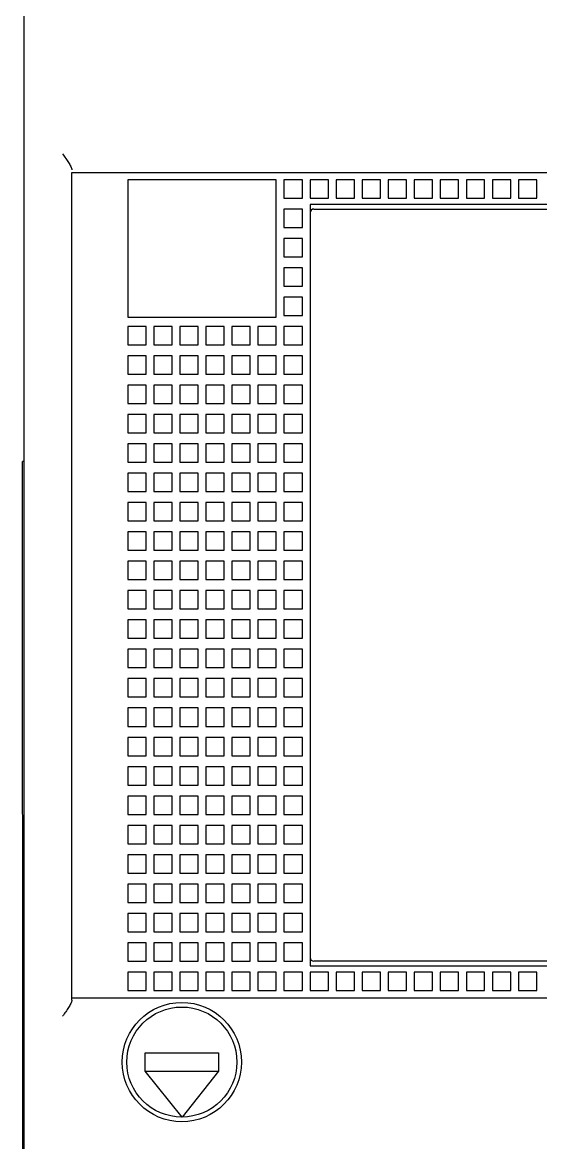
# Model space of a CAD drawing. Header units: inches. Extents: x 0.1 to 89.7, y 0.1 to 57.6.
# Drawn here: x 35.467 to 36.581, y 36.724 to 39.133 of the extents above; entities that cross this region are included whole.
import ezdxf
from ezdxf.enums import TextEntityAlignment as Align

# ---------------------------------------------------------------- set-up
doc = ezdxf.new("R2010")
doc.units = ezdxf.units.IN
doc.header["$MEASUREMENT"] = 0
doc.layers.add('PSYMS', color=7, linetype='Continuous')
doc.styles.add('WD', font='romans.shx', dxfattribs={"height": 0.185})

# ---------------------------------------------------------------- blocks, each defined once
blk = doc.blocks.new('125A_G_FRAME')
at = {"color": 6, "linetype": 'Continuous'}
for p, q in [((0.014, 1.1791), (0.014, 5.8248)), ((0.1164, 4.1319), (2.9117, 4.1319)), ((0.1164, 2.355), (0.1164, 4.1319)), ((0.5554, 4.1161), (0.2365, 4.1161)), ((0.2365, 4.1161), (0.2365, 3.8209)), ((0.5554, 3.8209), (0.5554, 4.1161)), ((0.6113, 4.1161), (0.5719, 4.1161)), ((0.5719, 4.1161), (0.5719, 4.0768)), ((0.6113, 4.0768), (0.6113, 4.1161)), ((0.6672, 4.1161), (0.6278, 4.1161)), ((0.6278, 4.1161), (0.6278, 4.0768)), ((0.6672, 4.0768), (0.6672, 4.1161)), ((0.7231, 4.1161), (0.6837, 4.1161)), ((0.6837, 4.1161), (0.6837, 4.0768)), ((0.7231, 4.0768), (0.7231, 4.1161)), ((0.779, 4.1161), (0.7396, 4.1161)), ((0.7396, 4.1161), (0.7396, 4.0768)), ((0.779, 4.0768), (0.779, 4.1161)), ((0.8349, 4.1161), (0.7955, 4.1161)), ((0.7955, 4.1161), (0.7955, 4.0768)), ((0.8349, 4.0768), (0.8349, 4.1161)), ((0.8908, 4.1161), (0.8515, 4.1161)), ((0.8515, 4.1161), (0.8515, 4.0768)), ((0.8908, 4.0768), (0.8908, 4.1161)), ((0.9467, 4.1161), (0.9074, 4.1161)), ((0.9074, 4.1161), (0.9074, 4.0768)), ((0.9467, 4.0768), (0.9467, 4.1161)), ((1.0026, 4.1161), (0.9633, 4.1161)), ((0.9633, 4.1161), (0.9633, 4.0768)), ((1.0026, 4.0768), (1.0026, 4.1161)), ((1.0585, 4.1161), (1.0192, 4.1161)), ((1.0192, 4.1161), (1.0192, 4.0768)), ((1.0585, 4.0768), (1.0585, 4.1161)), ((1.1144, 4.1161), (1.0751, 4.1161)), ((1.0751, 4.1161), (1.0751, 4.0768)), ((1.1144, 4.0768), (1.1144, 4.1161)), ((0.5719, 4.0768), (0.6113, 4.0768)), ((0.6278, 4.0768), (0.6672, 4.0768)), ((0.6837, 4.0768), (0.7231, 4.0768)), ((0.7396, 4.0768), (0.779, 4.0768)), ((0.7955, 4.0768), (0.8349, 4.0768)), ((0.8515, 4.0768), (0.8908, 4.0768)), ((0.9074, 4.0768), (0.9467, 4.0768)), ((0.9633, 4.0768), (1.0026, 4.0768)), ((1.0192, 4.0768), (1.0585, 4.0768)), ((1.0751, 4.0768), (1.1144, 4.0768)), ((0.6113, 4.0532), (0.5719, 4.0532)), ((0.5719, 4.0532), (0.5719, 4.0138)), ((0.6113, 4.0138), (0.6113, 4.0532)), ((2.3999, 4.063), (0.6282, 4.063)), ((0.6282, 4.063), (0.6282, 2.4291)), ((0.6361, 4.0532), (2.392, 4.0532)), ((0.5719, 4.0138), (0.6113, 4.0138)), ((0.6113, 3.9902), (0.5719, 3.9902)), ((0.5719, 3.9902), (0.5719, 3.9508)), ((0.6113, 3.9508), (0.6113, 3.9902)), ((0.5719, 3.9508), (0.6113, 3.9508)), ((0.6113, 3.9272), (0.5719, 3.9272)), ((0.5719, 3.9272), (0.5719, 3.8878)), ((0.6113, 3.8878), (0.6113, 3.9272)), ((0.5719, 3.8878), (0.6113, 3.8878)), ((0.6113, 3.8642), (0.5719, 3.8642)), ((0.5719, 3.8642), (0.5719, 3.8248)), ((0.6113, 3.8248), (0.6113, 3.8642)), ((0.5719, 3.8248), (0.6113, 3.8248)), ((0.2365, 3.8209), (0.5554, 3.8209)), ((0.2759, 3.8012), (0.2365, 3.8012)), ((0.2365, 3.8012), (0.2365, 3.7618)), ((0.2759, 3.7618), (0.2759, 3.8012)), ((0.3318, 3.8012), (0.2924, 3.8012)), ((0.2924, 3.8012), (0.2924, 3.7618)), ((0.3318, 3.7618), (0.3318, 3.8012)), ((0.3877, 3.8012), (0.3483, 3.8012)), ((0.3483, 3.8012), (0.3483, 3.7618)), ((0.3877, 3.7618), (0.3877, 3.8012)), ((0.4436, 3.8012), (0.4042, 3.8012)), ((0.4042, 3.8012), (0.4042, 3.7618)), ((0.4436, 3.7618), (0.4436, 3.8012)), ((0.4995, 3.8012), (0.4601, 3.8012)), ((0.4601, 3.8012), (0.4601, 3.7618)), ((0.4995, 3.7618), (0.4995, 3.8012)), ((0.5554, 3.8012), (0.516, 3.8012)), ((0.516, 3.8012), (0.516, 3.7618)), ((0.5554, 3.7618), (0.5554, 3.8012)), ((0.6113, 3.8012), (0.5719, 3.8012)), ((0.5719, 3.8012), (0.5719, 3.7618)), ((0.6113, 3.7618), (0.6113, 3.8012)), ((0.2365, 3.7618), (0.2759, 3.7618)), ((0.2924, 3.7618), (0.3318, 3.7618)), ((0.3483, 3.7618), (0.3877, 3.7618)), ((0.4042, 3.7618), (0.4436, 3.7618)), ((0.4601, 3.7618), (0.4995, 3.7618)), ((0.516, 3.7618), (0.5554, 3.7618)), ((0.5719, 3.7618), (0.6113, 3.7618)), ((0.2759, 3.7382), (0.2365, 3.7382)), ((0.2365, 3.7382), (0.2365, 3.6988)), ((0.2759, 3.6988), (0.2759, 3.7382)), ((0.3318, 3.7382), (0.2924, 3.7382)), ((0.2924, 3.7382), (0.2924, 3.6988)), ((0.3318, 3.6988), (0.3318, 3.7382)), ((0.3877, 3.7382), (0.3483, 3.7382)), ((0.3483, 3.7382), (0.3483, 3.6988)), ((0.3877, 3.6988), (0.3877, 3.7382)), ((0.4436, 3.7382), (0.4042, 3.7382)), ((0.4042, 3.7382), (0.4042, 3.6988)), ((0.4436, 3.6988), (0.4436, 3.7382)), ((0.4995, 3.7382), (0.4601, 3.7382)), ((0.4601, 3.7382), (0.4601, 3.6988)), ((0.4995, 3.6988), (0.4995, 3.7382)), ((0.5554, 3.7382), (0.516, 3.7382)), ((0.516, 3.7382), (0.516, 3.6988)), ((0.5554, 3.6988), (0.5554, 3.7382)), ((0.6113, 3.7382), (0.5719, 3.7382)), ((0.5719, 3.7382), (0.5719, 3.6988)), ((0.6113, 3.6988), (0.6113, 3.7382)), ((0.2365, 3.6988), (0.2759, 3.6988)), ((0.2924, 3.6988), (0.3318, 3.6988)), ((0.3483, 3.6988), (0.3877, 3.6988)), ((0.4042, 3.6988), (0.4436, 3.6988)), ((0.4601, 3.6988), (0.4995, 3.6988)), ((0.516, 3.6988), (0.5554, 3.6988)), ((0.5719, 3.6988), (0.6113, 3.6988)), ((0.2759, 3.6752), (0.2365, 3.6752)), ((0.2365, 3.6752), (0.2365, 3.6358)), ((0.2759, 3.6358), (0.2759, 3.6752)), ((0.3318, 3.6752), (0.2924, 3.6752)), ((0.2924, 3.6752), (0.2924, 3.6358)), ((0.3318, 3.6358), (0.3318, 3.6752)), ((0.3877, 3.6752), (0.3483, 3.6752)), ((0.3483, 3.6752), (0.3483, 3.6358)), ((0.3877, 3.6358), (0.3877, 3.6752)), ((0.4436, 3.6752), (0.4042, 3.6752)), ((0.4042, 3.6752), (0.4042, 3.6358)), ((0.4436, 3.6358), (0.4436, 3.6752)), ((0.4995, 3.6752), (0.4601, 3.6752)), ((0.4601, 3.6752), (0.4601, 3.6358)), ((0.4995, 3.6358), (0.4995, 3.6752)), ((0.5554, 3.6752), (0.516, 3.6752)), ((0.516, 3.6752), (0.516, 3.6358)), ((0.5554, 3.6358), (0.5554, 3.6752)), ((0.6113, 3.6752), (0.5719, 3.6752)), ((0.5719, 3.6752), (0.5719, 3.6358)), ((0.6113, 3.6358), (0.6113, 3.6752)), ((0.2365, 3.6358), (0.2759, 3.6358)), ((0.2924, 3.6358), (0.3318, 3.6358)), ((0.3483, 3.6358), (0.3877, 3.6358)), ((0.4042, 3.6358), (0.4436, 3.6358)), ((0.4601, 3.6358), (0.4995, 3.6358)), ((0.516, 3.6358), (0.5554, 3.6358)), ((0.5719, 3.6358), (0.6113, 3.6358)), ((0.2759, 3.6122), (0.2365, 3.6122)), ((0.2365, 3.6122), (0.2365, 3.5728)), ((0.2759, 3.5728), (0.2759, 3.6122)), ((0.3318, 3.6122), (0.2924, 3.6122)), ((0.2924, 3.6122), (0.2924, 3.5728)), ((0.3318, 3.5728), (0.3318, 3.6122)), ((0.3877, 3.6122), (0.3483, 3.6122)), ((0.3483, 3.6122), (0.3483, 3.5728)), ((0.3877, 3.5728), (0.3877, 3.6122)), ((0.4436, 3.6122), (0.4042, 3.6122)), ((0.4042, 3.6122), (0.4042, 3.5728)), ((0.4436, 3.5728), (0.4436, 3.6122)), ((0.4995, 3.6122), (0.4601, 3.6122)), ((0.4601, 3.6122), (0.4601, 3.5728)), ((0.4995, 3.5728), (0.4995, 3.6122)), ((0.5554, 3.6122), (0.516, 3.6122)), ((0.516, 3.6122), (0.516, 3.5728)), ((0.5554, 3.5728), (0.5554, 3.6122)), ((0.6113, 3.6122), (0.5719, 3.6122)), ((0.5719, 3.6122), (0.5719, 3.5728)), ((0.6113, 3.5728), (0.6113, 3.6122)), ((0.2365, 3.5728), (0.2759, 3.5728)), ((0.2924, 3.5728), (0.3318, 3.5728)), ((0.3483, 3.5728), (0.3877, 3.5728)), ((0.4042, 3.5728), (0.4436, 3.5728)), ((0.4601, 3.5728), (0.4995, 3.5728)), ((0.516, 3.5728), (0.5554, 3.5728)), ((0.5719, 3.5728), (0.6113, 3.5728)), ((0.2759, 3.5492), (0.2365, 3.5492)), ((0.2365, 3.5492), (0.2365, 3.5098)), ((0.2759, 3.5098), (0.2759, 3.5492)), ((0.3318, 3.5492), (0.2924, 3.5492)), ((0.2924, 3.5492), (0.2924, 3.5098)), ((0.3318, 3.5098), (0.3318, 3.5492)), ((0.3877, 3.5492), (0.3483, 3.5492)), ((0.3483, 3.5492), (0.3483, 3.5098)), ((0.3877, 3.5098), (0.3877, 3.5492)), ((0.4436, 3.5492), (0.4042, 3.5492)), ((0.4042, 3.5492), (0.4042, 3.5098)), ((0.4436, 3.5098), (0.4436, 3.5492)), ((0.4995, 3.5492), (0.4601, 3.5492)), ((0.4601, 3.5492), (0.4601, 3.5098)), ((0.4995, 3.5098), (0.4995, 3.5492)), ((0.5554, 3.5492), (0.516, 3.5492)), ((0.516, 3.5492), (0.516, 3.5098)), ((0.5554, 3.5098), (0.5554, 3.5492)), ((0.6113, 3.5492), (0.5719, 3.5492)), ((0.5719, 3.5492), (0.5719, 3.5098)), ((0.6113, 3.5098), (0.6113, 3.5492)), ((0.2365, 3.5098), (0.2759, 3.5098)), ((0.2759, 3.4862), (0.2365, 3.4862)), ((0.2365, 3.4862), (0.2365, 3.4469)), ((0.2759, 3.4469), (0.2759, 3.4862)), ((0.2924, 3.5098), (0.3318, 3.5098)), ((0.3318, 3.4862), (0.2924, 3.4862)), ((0.2924, 3.4862), (0.2924, 3.4469)), ((0.3318, 3.4469), (0.3318, 3.4862)), ((0.3483, 3.5098), (0.3877, 3.5098)), ((0.3877, 3.4862), (0.3483, 3.4862)), ((0.3483, 3.4862), (0.3483, 3.4469)), ((0.3877, 3.4469), (0.3877, 3.4862)), ((0.4042, 3.5098), (0.4436, 3.5098)), ((0.4436, 3.4862), (0.4042, 3.4862)), ((0.4042, 3.4862), (0.4042, 3.4469)), ((0.4436, 3.4469), (0.4436, 3.4862)), ((0.4601, 3.5098), (0.4995, 3.5098)), ((0.4995, 3.4862), (0.4601, 3.4862)), ((0.4601, 3.4862), (0.4601, 3.4469)), ((0.4995, 3.4469), (0.4995, 3.4862)), ((0.516, 3.5098), (0.5554, 3.5098)), ((0.5554, 3.4862), (0.516, 3.4862)), ((0.516, 3.4862), (0.516, 3.4469)), ((0.5554, 3.4469), (0.5554, 3.4862)), ((0.5719, 3.5098), (0.6113, 3.5098)), ((0.6113, 3.4862), (0.5719, 3.4862)), ((0.5719, 3.4862), (0.5719, 3.4469)), ((0.6113, 3.4469), (0.6113, 3.4862)), ((0.2365, 3.4469), (0.2759, 3.4469)), ((0.2924, 3.4469), (0.3318, 3.4469)), ((0.3483, 3.4469), (0.3877, 3.4469)), ((0.4042, 3.4469), (0.4436, 3.4469)), ((0.4601, 3.4469), (0.4995, 3.4469)), ((0.516, 3.4469), (0.5554, 3.4469)), ((0.5719, 3.4469), (0.6113, 3.4469)), ((0.2759, 3.4232), (0.2365, 3.4232)), ((0.2365, 3.4232), (0.2365, 3.3839)), ((0.2759, 3.3839), (0.2759, 3.4232)), ((0.3318, 3.4232), (0.2924, 3.4232)), ((0.2924, 3.4232), (0.2924, 3.3839)), ((0.3318, 3.3839), (0.3318, 3.4232)), ((0.3877, 3.4232), (0.3483, 3.4232)), ((0.3483, 3.4232), (0.3483, 3.3839)), ((0.3877, 3.3839), (0.3877, 3.4232)), ((0.4436, 3.4232), (0.4042, 3.4232)), ((0.4042, 3.4232), (0.4042, 3.3839)), ((0.4436, 3.3839), (0.4436, 3.4232)), ((0.4995, 3.4232), (0.4601, 3.4232)), ((0.4601, 3.4232), (0.4601, 3.3839)), ((0.4995, 3.3839), (0.4995, 3.4232)), ((0.5554, 3.4232), (0.516, 3.4232)), ((0.516, 3.4232), (0.516, 3.3839)), ((0.5554, 3.3839), (0.5554, 3.4232)), ((0.6113, 3.4232), (0.5719, 3.4232)), ((0.5719, 3.4232), (0.5719, 3.3839)), ((0.6113, 3.3839), (0.6113, 3.4232)), ((0.2365, 3.3839), (0.2759, 3.3839)), ((0.2924, 3.3839), (0.3318, 3.3839)), ((0.3483, 3.3839), (0.3877, 3.3839)), ((0.4042, 3.3839), (0.4436, 3.3839)), ((0.4601, 3.3839), (0.4995, 3.3839)), ((0.516, 3.3839), (0.5554, 3.3839)), ((0.5719, 3.3839), (0.6113, 3.3839)), ((0.2759, 3.3602), (0.2365, 3.3602)), ((0.2365, 3.3602), (0.2365, 3.3209)), ((0.2759, 3.3209), (0.2759, 3.3602)), ((0.3318, 3.3602), (0.2924, 3.3602)), ((0.2924, 3.3602), (0.2924, 3.3209)), ((0.3318, 3.3209), (0.3318, 3.3602)), ((0.3877, 3.3602), (0.3483, 3.3602)), ((0.3483, 3.3602), (0.3483, 3.3209)), ((0.3877, 3.3209), (0.3877, 3.3602)), ((0.4436, 3.3602), (0.4042, 3.3602)), ((0.4042, 3.3602), (0.4042, 3.3209)), ((0.4436, 3.3209), (0.4436, 3.3602)), ((0.4995, 3.3602), (0.4601, 3.3602)), ((0.4601, 3.3602), (0.4601, 3.3209)), ((0.4995, 3.3209), (0.4995, 3.3602)), ((0.5554, 3.3602), (0.516, 3.3602)), ((0.516, 3.3602), (0.516, 3.3209)), ((0.5554, 3.3209), (0.5554, 3.3602)), ((0.6113, 3.3602), (0.5719, 3.3602)), ((0.5719, 3.3602), (0.5719, 3.3209)), ((0.6113, 3.3209), (0.6113, 3.3602)), ((0.2365, 3.3209), (0.2759, 3.3209)), ((0.2924, 3.3209), (0.3318, 3.3209)), ((0.3483, 3.3209), (0.3877, 3.3209)), ((0.4042, 3.3209), (0.4436, 3.3209)), ((0.4601, 3.3209), (0.4995, 3.3209)), ((0.516, 3.3209), (0.5554, 3.3209)), ((0.5719, 3.3209), (0.6113, 3.3209)), ((0.2759, 3.2972), (0.2365, 3.2972)), ((0.2365, 3.2972), (0.2365, 3.2579)), ((0.2759, 3.2579), (0.2759, 3.2972)), ((0.3318, 3.2972), (0.2924, 3.2972)), ((0.2924, 3.2972), (0.2924, 3.2579)), ((0.3318, 3.2579), (0.3318, 3.2972)), ((0.3877, 3.2972), (0.3483, 3.2972)), ((0.3483, 3.2972), (0.3483, 3.2579)), ((0.3877, 3.2579), (0.3877, 3.2972)), ((0.4436, 3.2972), (0.4042, 3.2972)), ((0.4042, 3.2972), (0.4042, 3.2579)), ((0.4436, 3.2579), (0.4436, 3.2972)), ((0.4995, 3.2972), (0.4601, 3.2972)), ((0.4601, 3.2972), (0.4601, 3.2579)), ((0.4995, 3.2579), (0.4995, 3.2972)), ((0.5554, 3.2972), (0.516, 3.2972)), ((0.516, 3.2972), (0.516, 3.2579)), ((0.5554, 3.2579), (0.5554, 3.2972)), ((0.6113, 3.2972), (0.5719, 3.2972)), ((0.5719, 3.2972), (0.5719, 3.2579)), ((0.6113, 3.2579), (0.6113, 3.2972)), ((0.2365, 3.2579), (0.2759, 3.2579)), ((0.2924, 3.2579), (0.3318, 3.2579)), ((0.3483, 3.2579), (0.3877, 3.2579)), ((0.4042, 3.2579), (0.4436, 3.2579)), ((0.4601, 3.2579), (0.4995, 3.2579)), ((0.516, 3.2579), (0.5554, 3.2579)), ((0.5719, 3.2579), (0.6113, 3.2579)), ((0.2759, 3.2343), (0.2365, 3.2343)), ((0.2365, 3.2343), (0.2365, 3.1949)), ((0.2759, 3.1949), (0.2759, 3.2343)), ((0.3318, 3.2343), (0.2924, 3.2343)), ((0.2924, 3.2343), (0.2924, 3.1949)), ((0.3318, 3.1949), (0.3318, 3.2343)), ((0.3877, 3.2343), (0.3483, 3.2343)), ((0.3483, 3.2343), (0.3483, 3.1949)), ((0.3877, 3.1949), (0.3877, 3.2343)), ((0.4436, 3.2343), (0.4042, 3.2343)), ((0.4042, 3.2343), (0.4042, 3.1949)), ((0.4436, 3.1949), (0.4436, 3.2343)), ((0.4995, 3.2343), (0.4601, 3.2343)), ((0.4601, 3.2343), (0.4601, 3.1949)), ((0.4995, 3.1949), (0.4995, 3.2343)), ((0.5554, 3.2343), (0.516, 3.2343)), ((0.516, 3.2343), (0.516, 3.1949)), ((0.5554, 3.1949), (0.5554, 3.2343)), ((0.6113, 3.2343), (0.5719, 3.2343)), ((0.5719, 3.2343), (0.5719, 3.1949)), ((0.6113, 3.1949), (0.6113, 3.2343)), ((0.2365, 3.1949), (0.2759, 3.1949)), ((0.2924, 3.1949), (0.3318, 3.1949)), ((0.3483, 3.1949), (0.3877, 3.1949)), ((0.4042, 3.1949), (0.4436, 3.1949)), ((0.4601, 3.1949), (0.4995, 3.1949)), ((0.516, 3.1949), (0.5554, 3.1949)), ((0.5719, 3.1949), (0.6113, 3.1949)), ((0.2759, 3.1713), (0.2365, 3.1713)), ((0.2365, 3.1713), (0.2365, 3.1319)), ((0.2759, 3.1319), (0.2759, 3.1713)), ((0.3318, 3.1713), (0.2924, 3.1713)), ((0.2924, 3.1713), (0.2924, 3.1319)), ((0.3318, 3.1319), (0.3318, 3.1713)), ((0.3877, 3.1713), (0.3483, 3.1713)), ((0.3483, 3.1713), (0.3483, 3.1319)), ((0.3877, 3.1319), (0.3877, 3.1713)), ((0.4436, 3.1713), (0.4042, 3.1713)), ((0.4042, 3.1713), (0.4042, 3.1319)), ((0.4436, 3.1319), (0.4436, 3.1713)), ((0.4995, 3.1713), (0.4601, 3.1713)), ((0.4601, 3.1713), (0.4601, 3.1319)), ((0.4995, 3.1319), (0.4995, 3.1713)), ((0.5554, 3.1713), (0.516, 3.1713)), ((0.516, 3.1713), (0.516, 3.1319)), ((0.5554, 3.1319), (0.5554, 3.1713)), ((0.6113, 3.1713), (0.5719, 3.1713)), ((0.5719, 3.1713), (0.5719, 3.1319)), ((0.6113, 3.1319), (0.6113, 3.1713)), ((0.2365, 3.1319), (0.2759, 3.1319)), ((0.2924, 3.1319), (0.3318, 3.1319)), ((0.3483, 3.1319), (0.3877, 3.1319)), ((0.4042, 3.1319), (0.4436, 3.1319)), ((0.4601, 3.1319), (0.4995, 3.1319)), ((0.516, 3.1319), (0.5554, 3.1319)), ((0.5719, 3.1319), (0.6113, 3.1319)), ((0.2759, 3.1083), (0.2365, 3.1083)), ((0.2365, 3.1083), (0.2365, 3.0689)), ((0.2759, 3.0689), (0.2759, 3.1083)), ((0.3318, 3.1083), (0.2924, 3.1083)), ((0.2924, 3.1083), (0.2924, 3.0689)), ((0.3318, 3.0689), (0.3318, 3.1083)), ((0.3877, 3.1083), (0.3483, 3.1083)), ((0.3483, 3.1083), (0.3483, 3.0689)), ((0.3877, 3.0689), (0.3877, 3.1083)), ((0.4436, 3.1083), (0.4042, 3.1083)), ((0.4042, 3.1083), (0.4042, 3.0689)), ((0.4436, 3.0689), (0.4436, 3.1083)), ((0.4995, 3.1083), (0.4601, 3.1083)), ((0.4601, 3.1083), (0.4601, 3.0689)), ((0.4995, 3.0689), (0.4995, 3.1083)), ((0.5554, 3.1083), (0.516, 3.1083)), ((0.516, 3.1083), (0.516, 3.0689)), ((0.5554, 3.0689), (0.5554, 3.1083)), ((0.6113, 3.1083), (0.5719, 3.1083)), ((0.5719, 3.1083), (0.5719, 3.0689)), ((0.6113, 3.0689), (0.6113, 3.1083)), ((0.2365, 3.0689), (0.2759, 3.0689)), ((0.2924, 3.0689), (0.3318, 3.0689)), ((0.3483, 3.0689), (0.3877, 3.0689)), ((0.4042, 3.0689), (0.4436, 3.0689)), ((0.4601, 3.0689), (0.4995, 3.0689)), ((0.516, 3.0689), (0.5554, 3.0689)), ((0.5719, 3.0689), (0.6113, 3.0689)), ((0.2759, 3.0453), (0.2365, 3.0453)), ((0.2365, 3.0453), (0.2365, 3.0059)), ((0.2759, 3.0059), (0.2759, 3.0453)), ((0.3318, 3.0453), (0.2924, 3.0453)), ((0.2924, 3.0453), (0.2924, 3.0059)), ((0.3318, 3.0059), (0.3318, 3.0453)), ((0.3877, 3.0453), (0.3483, 3.0453)), ((0.3483, 3.0453), (0.3483, 3.0059)), ((0.3877, 3.0059), (0.3877, 3.0453)), ((0.4436, 3.0453), (0.4042, 3.0453)), ((0.4042, 3.0453), (0.4042, 3.0059)), ((0.4436, 3.0059), (0.4436, 3.0453)), ((0.4995, 3.0453), (0.4601, 3.0453)), ((0.4601, 3.0453), (0.4601, 3.0059)), ((0.4995, 3.0059), (0.4995, 3.0453)), ((0.5554, 3.0453), (0.516, 3.0453)), ((0.516, 3.0453), (0.516, 3.0059)), ((0.5554, 3.0059), (0.5554, 3.0453)), ((0.6113, 3.0453), (0.5719, 3.0453)), ((0.5719, 3.0453), (0.5719, 3.0059)), ((0.6113, 3.0059), (0.6113, 3.0453)), ((0.2365, 3.0059), (0.2759, 3.0059)), ((0.2924, 3.0059), (0.3318, 3.0059)), ((0.3483, 3.0059), (0.3877, 3.0059)), ((0.4042, 3.0059), (0.4436, 3.0059)), ((0.4601, 3.0059), (0.4995, 3.0059)), ((0.516, 3.0059), (0.5554, 3.0059)), ((0.5719, 3.0059), (0.6113, 3.0059)), ((0.2759, 2.9823), (0.2365, 2.9823)), ((0.2365, 2.9823), (0.2365, 2.9429)), ((0.2759, 2.9429), (0.2759, 2.9823)), ((0.3318, 2.9823), (0.2924, 2.9823)), ((0.2924, 2.9823), (0.2924, 2.9429)), ((0.3318, 2.9429), (0.3318, 2.9823)), ((0.3877, 2.9823), (0.3483, 2.9823)), ((0.3483, 2.9823), (0.3483, 2.9429)), ((0.3877, 2.9429), (0.3877, 2.9823)), ((0.4436, 2.9823), (0.4042, 2.9823)), ((0.4042, 2.9823), (0.4042, 2.9429)), ((0.4436, 2.9429), (0.4436, 2.9823)), ((0.4995, 2.9823), (0.4601, 2.9823)), ((0.4601, 2.9823), (0.4601, 2.9429)), ((0.4995, 2.9429), (0.4995, 2.9823)), ((0.5554, 2.9823), (0.516, 2.9823)), ((0.516, 2.9823), (0.516, 2.9429)), ((0.5554, 2.9429), (0.5554, 2.9823)), ((0.6113, 2.9823), (0.5719, 2.9823)), ((0.5719, 2.9823), (0.5719, 2.9429)), ((0.6113, 2.9429), (0.6113, 2.9823)), ((0.2365, 2.9429), (0.2759, 2.9429)), ((0.2924, 2.9429), (0.3318, 2.9429)), ((0.3483, 2.9429), (0.3877, 2.9429)), ((0.4042, 2.9429), (0.4436, 2.9429)), ((0.4601, 2.9429), (0.4995, 2.9429)), ((0.516, 2.9429), (0.5554, 2.9429)), ((0.5719, 2.9429), (0.6113, 2.9429)), ((0.2759, 2.9193), (0.2365, 2.9193)), ((0.2365, 2.9193), (0.2365, 2.8799)), ((0.2759, 2.8799), (0.2759, 2.9193)), ((0.3318, 2.9193), (0.2924, 2.9193)), ((0.2924, 2.9193), (0.2924, 2.8799)), ((0.3318, 2.8799), (0.3318, 2.9193)), ((0.3877, 2.9193), (0.3483, 2.9193)), ((0.3483, 2.9193), (0.3483, 2.8799)), ((0.3877, 2.8799), (0.3877, 2.9193)), ((0.4436, 2.9193), (0.4042, 2.9193)), ((0.4042, 2.9193), (0.4042, 2.8799)), ((0.4436, 2.8799), (0.4436, 2.9193)), ((0.4995, 2.9193), (0.4601, 2.9193)), ((0.4601, 2.9193), (0.4601, 2.8799)), ((0.4995, 2.8799), (0.4995, 2.9193)), ((0.5554, 2.9193), (0.516, 2.9193)), ((0.516, 2.9193), (0.516, 2.8799)), ((0.5554, 2.8799), (0.5554, 2.9193)), ((0.6113, 2.9193), (0.5719, 2.9193)), ((0.5719, 2.9193), (0.5719, 2.8799)), ((0.6113, 2.8799), (0.6113, 2.9193)), ((0.2365, 2.8799), (0.2759, 2.8799)), ((0.2924, 2.8799), (0.3318, 2.8799)), ((0.3483, 2.8799), (0.3877, 2.8799)), ((0.4042, 2.8799), (0.4436, 2.8799)), ((0.4601, 2.8799), (0.4995, 2.8799)), ((0.516, 2.8799), (0.5554, 2.8799)), ((0.5719, 2.8799), (0.6113, 2.8799)), ((0.2759, 2.8563), (0.2365, 2.8563)), ((0.2365, 2.8563), (0.2365, 2.8169)), ((0.2759, 2.8169), (0.2759, 2.8563)), ((0.3318, 2.8563), (0.2924, 2.8563)), ((0.2924, 2.8563), (0.2924, 2.8169)), ((0.3318, 2.8169), (0.3318, 2.8563)), ((0.3877, 2.8563), (0.3483, 2.8563)), ((0.3483, 2.8563), (0.3483, 2.8169)), ((0.3877, 2.8169), (0.3877, 2.8563)), ((0.4436, 2.8563), (0.4042, 2.8563)), ((0.4042, 2.8563), (0.4042, 2.8169)), ((0.4436, 2.8169), (0.4436, 2.8563)), ((0.4995, 2.8563), (0.4601, 2.8563)), ((0.4601, 2.8563), (0.4601, 2.8169)), ((0.4995, 2.8169), (0.4995, 2.8563)), ((0.5554, 2.8563), (0.516, 2.8563)), ((0.516, 2.8563), (0.516, 2.8169)), ((0.5554, 2.8169), (0.5554, 2.8563)), ((0.6113, 2.8563), (0.5719, 2.8563)), ((0.5719, 2.8563), (0.5719, 2.8169)), ((0.6113, 2.8169), (0.6113, 2.8563)), ((0.2365, 2.8169), (0.2759, 2.8169)), ((0.2924, 2.8169), (0.3318, 2.8169)), ((0.3483, 2.8169), (0.3877, 2.8169)), ((0.4042, 2.8169), (0.4436, 2.8169)), ((0.4601, 2.8169), (0.4995, 2.8169)), ((0.516, 2.8169), (0.5554, 2.8169)), ((0.5719, 2.8169), (0.6113, 2.8169)), ((0.2759, 2.7933), (0.2365, 2.7933)), ((0.2365, 2.7933), (0.2365, 2.7539)), ((0.2759, 2.7539), (0.2759, 2.7933)), ((0.3318, 2.7933), (0.2924, 2.7933)), ((0.2924, 2.7933), (0.2924, 2.7539)), ((0.3318, 2.7539), (0.3318, 2.7933)), ((0.3877, 2.7933), (0.3483, 2.7933)), ((0.3483, 2.7933), (0.3483, 2.7539)), ((0.3877, 2.7539), (0.3877, 2.7933)), ((0.4436, 2.7933), (0.4042, 2.7933)), ((0.4042, 2.7933), (0.4042, 2.7539)), ((0.4436, 2.7539), (0.4436, 2.7933)), ((0.4995, 2.7933), (0.4601, 2.7933)), ((0.4601, 2.7933), (0.4601, 2.7539)), ((0.4995, 2.7539), (0.4995, 2.7933)), ((0.5554, 2.7933), (0.516, 2.7933)), ((0.516, 2.7933), (0.516, 2.7539)), ((0.5554, 2.7539), (0.5554, 2.7933)), ((0.6113, 2.7933), (0.5719, 2.7933)), ((0.5719, 2.7933), (0.5719, 2.7539)), ((0.6113, 2.7539), (0.6113, 2.7933)), ((0.2365, 2.7539), (0.2759, 2.7539)), ((0.2924, 2.7539), (0.3318, 2.7539)), ((0.3483, 2.7539), (0.3877, 2.7539)), ((0.4042, 2.7539), (0.4436, 2.7539)), ((0.4601, 2.7539), (0.4995, 2.7539)), ((0.516, 2.7539), (0.5554, 2.7539)), ((0.5719, 2.7539), (0.6113, 2.7539)), ((0.2759, 2.7303), (0.2365, 2.7303)), ((0.2365, 2.7303), (0.2365, 2.6909)), ((0.2759, 2.6909), (0.2759, 2.7303)), ((0.3318, 2.7303), (0.2924, 2.7303)), ((0.2924, 2.7303), (0.2924, 2.6909)), ((0.3318, 2.6909), (0.3318, 2.7303)), ((0.3877, 2.7303), (0.3483, 2.7303)), ((0.3483, 2.7303), (0.3483, 2.6909)), ((0.3877, 2.6909), (0.3877, 2.7303)), ((0.4436, 2.7303), (0.4042, 2.7303)), ((0.4042, 2.7303), (0.4042, 2.6909)), ((0.4436, 2.6909), (0.4436, 2.7303)), ((0.4995, 2.7303), (0.4601, 2.7303)), ((0.4601, 2.7303), (0.4601, 2.6909)), ((0.4995, 2.6909), (0.4995, 2.7303)), ((0.5554, 2.7303), (0.516, 2.7303)), ((0.516, 2.7303), (0.516, 2.6909)), ((0.5554, 2.6909), (0.5554, 2.7303)), ((0.6113, 2.7303), (0.5719, 2.7303)), ((0.5719, 2.7303), (0.5719, 2.6909)), ((0.6113, 2.6909), (0.6113, 2.7303)), ((0.2365, 2.6909), (0.2759, 2.6909)), ((0.2924, 2.6909), (0.3318, 2.6909)), ((0.3483, 2.6909), (0.3877, 2.6909)), ((0.4042, 2.6909), (0.4436, 2.6909)), ((0.4601, 2.6909), (0.4995, 2.6909)), ((0.516, 2.6909), (0.5554, 2.6909)), ((0.5719, 2.6909), (0.6113, 2.6909)), ((0.2759, 2.6673), (0.2365, 2.6673)), ((0.2365, 2.6673), (0.2365, 2.628)), ((0.2759, 2.628), (0.2759, 2.6673)), ((0.3318, 2.6673), (0.2924, 2.6673)), ((0.2924, 2.6673), (0.2924, 2.628)), ((0.3318, 2.628), (0.3318, 2.6673)), ((0.3877, 2.6673), (0.3483, 2.6673)), ((0.3483, 2.6673), (0.3483, 2.628)), ((0.3877, 2.628), (0.3877, 2.6673)), ((0.4436, 2.6673), (0.4042, 2.6673)), ((0.4042, 2.6673), (0.4042, 2.628)), ((0.4436, 2.628), (0.4436, 2.6673)), ((0.4995, 2.6673), (0.4601, 2.6673)), ((0.4601, 2.6673), (0.4601, 2.628)), ((0.4995, 2.628), (0.4995, 2.6673)), ((0.5554, 2.6673), (0.516, 2.6673)), ((0.516, 2.6673), (0.516, 2.628)), ((0.5554, 2.628), (0.5554, 2.6673)), ((0.6113, 2.6673), (0.5719, 2.6673)), ((0.5719, 2.6673), (0.5719, 2.628)), ((0.6113, 2.628), (0.6113, 2.6673)), ((0.2365, 2.628), (0.2759, 2.628)), ((0.2924, 2.628), (0.3318, 2.628)), ((0.3483, 2.628), (0.3877, 2.628)), ((0.4042, 2.628), (0.4436, 2.628)), ((0.4601, 2.628), (0.4995, 2.628)), ((0.516, 2.628), (0.5554, 2.628)), ((0.5719, 2.628), (0.6113, 2.628)), ((0.2759, 2.6043), (0.2365, 2.6043)), ((0.2365, 2.6043), (0.2365, 2.565)), ((0.2759, 2.565), (0.2759, 2.6043)), ((0.3318, 2.6043), (0.2924, 2.6043)), ((0.2924, 2.6043), (0.2924, 2.565)), ((0.3318, 2.565), (0.3318, 2.6043)), ((0.3877, 2.6043), (0.3483, 2.6043)), ((0.3483, 2.6043), (0.3483, 2.565)), ((0.3877, 2.565), (0.3877, 2.6043)), ((0.4436, 2.6043), (0.4042, 2.6043)), ((0.4042, 2.6043), (0.4042, 2.565)), ((0.4436, 2.565), (0.4436, 2.6043)), ((0.4995, 2.6043), (0.4601, 2.6043)), ((0.4601, 2.6043), (0.4601, 2.565)), ((0.4995, 2.565), (0.4995, 2.6043)), ((0.5554, 2.6043), (0.516, 2.6043)), ((0.516, 2.6043), (0.516, 2.565)), ((0.5554, 2.565), (0.5554, 2.6043)), ((0.6113, 2.6043), (0.5719, 2.6043)), ((0.5719, 2.6043), (0.5719, 2.565)), ((0.6113, 2.565), (0.6113, 2.6043)), ((0.2365, 2.565), (0.2759, 2.565)), ((0.2924, 2.565), (0.3318, 2.565)), ((0.3483, 2.565), (0.3877, 2.565)), ((0.4042, 2.565), (0.4436, 2.565)), ((0.4601, 2.565), (0.4995, 2.565)), ((0.516, 2.565), (0.5554, 2.565)), ((0.5719, 2.565), (0.6113, 2.565)), ((0.2759, 2.5413), (0.2365, 2.5413)), ((0.2365, 2.5413), (0.2365, 2.502)), ((0.2759, 2.502), (0.2759, 2.5413)), ((0.3318, 2.5413), (0.2924, 2.5413)), ((0.2924, 2.5413), (0.2924, 2.502)), ((0.3318, 2.502), (0.3318, 2.5413)), ((0.3877, 2.5413), (0.3483, 2.5413)), ((0.3483, 2.5413), (0.3483, 2.502)), ((0.3877, 2.502), (0.3877, 2.5413)), ((0.4436, 2.5413), (0.4042, 2.5413)), ((0.4042, 2.5413), (0.4042, 2.502)), ((0.4436, 2.502), (0.4436, 2.5413)), ((0.4995, 2.5413), (0.4601, 2.5413)), ((0.4601, 2.5413), (0.4601, 2.502)), ((0.4995, 2.502), (0.4995, 2.5413)), ((0.5554, 2.5413), (0.516, 2.5413)), ((0.516, 2.5413), (0.516, 2.502)), ((0.5554, 2.502), (0.5554, 2.5413)), ((0.6113, 2.5413), (0.5719, 2.5413)), ((0.5719, 2.5413), (0.5719, 2.502)), ((0.6113, 2.502), (0.6113, 2.5413)), ((0.2365, 2.502), (0.2759, 2.502)), ((0.2924, 2.502), (0.3318, 2.502)), ((0.3483, 2.502), (0.3877, 2.502)), ((0.4042, 2.502), (0.4436, 2.502)), ((0.4601, 2.502), (0.4995, 2.502)), ((0.516, 2.502), (0.5554, 2.502)), ((0.5719, 2.502), (0.6113, 2.502)), ((0.2759, 2.4784), (0.2365, 2.4784)), ((0.2365, 2.4784), (0.2365, 2.439)), ((0.2759, 2.439), (0.2759, 2.4784)), ((0.3318, 2.4784), (0.2924, 2.4784)), ((0.2924, 2.4784), (0.2924, 2.439)), ((0.3318, 2.439), (0.3318, 2.4784)), ((0.3877, 2.4784), (0.3483, 2.4784)), ((0.3483, 2.4784), (0.3483, 2.439)), ((0.3877, 2.439), (0.3877, 2.4784)), ((0.4436, 2.4784), (0.4042, 2.4784)), ((0.4042, 2.4784), (0.4042, 2.439)), ((0.4436, 2.439), (0.4436, 2.4784)), ((0.4995, 2.4784), (0.4601, 2.4784)), ((0.4601, 2.4784), (0.4601, 2.439)), ((0.4995, 2.439), (0.4995, 2.4784)), ((0.516, 2.4784), (0.516, 2.439)), ((0.5554, 2.4784), (0.516, 2.4784)), ((0.5554, 2.439), (0.5554, 2.4784)), ((0.5719, 2.4784), (0.5719, 2.439)), ((0.6113, 2.4784), (0.5719, 2.4784)), ((0.6113, 2.439), (0.6113, 2.4784)), ((0.2365, 2.439), (0.2759, 2.439)), ((0.2924, 2.439), (0.3318, 2.439)), ((0.3483, 2.439), (0.3877, 2.439)), ((0.4042, 2.439), (0.4436, 2.439)), ((0.4601, 2.439), (0.4995, 2.439)), ((0.516, 2.439), (0.5554, 2.439)), ((0.5719, 2.439), (0.6113, 2.439)), ((0.6282, 2.4291), (2.3999, 2.4291)), ((2.392, 2.439), (0.6361, 2.439)), ((0.2759, 2.4154), (0.2365, 2.4154)), ((0.2365, 2.4154), (0.2365, 2.376)), ((0.2759, 2.376), (0.2759, 2.4154)), ((0.3318, 2.4154), (0.2924, 2.4154)), ((0.2924, 2.4154), (0.2924, 2.376)), ((0.3318, 2.376), (0.3318, 2.4154)), ((0.3877, 2.4154), (0.3483, 2.4154)), ((0.3483, 2.4154), (0.3483, 2.376)), ((0.3877, 2.376), (0.3877, 2.4154)), ((0.4436, 2.4154), (0.4042, 2.4154)), ((0.4042, 2.4154), (0.4042, 2.376)), ((0.4436, 2.376), (0.4436, 2.4154)), ((0.4995, 2.4154), (0.4601, 2.4154)), ((0.4601, 2.4154), (0.4601, 2.376)), ((0.4995, 2.376), (0.4995, 2.4154)), ((0.516, 2.4154), (0.516, 2.376)), ((0.5554, 2.4154), (0.516, 2.4154)), ((0.5554, 2.376), (0.5554, 2.4154)), ((0.5719, 2.4154), (0.5719, 2.376)), ((0.6113, 2.4154), (0.5719, 2.4154)), ((0.6113, 2.376), (0.6113, 2.4154)), ((0.6278, 2.4154), (0.6278, 2.376)), ((0.6672, 2.4154), (0.6278, 2.4154)), ((0.6672, 2.376), (0.6672, 2.4154)), ((0.6837, 2.4154), (0.6837, 2.376)), ((0.7231, 2.4154), (0.6837, 2.4154)), ((0.7231, 2.376), (0.7231, 2.4154)), ((0.7396, 2.4154), (0.7396, 2.376)), ((0.779, 2.4154), (0.7396, 2.4154)), ((0.779, 2.376), (0.779, 2.4154)), ((0.7955, 2.4154), (0.7955, 2.376)), ((0.8349, 2.4154), (0.7955, 2.4154)), ((0.8349, 2.376), (0.8349, 2.4154)), ((0.8515, 2.4154), (0.8515, 2.376)), ((0.8908, 2.4154), (0.8515, 2.4154)), ((0.8908, 2.376), (0.8908, 2.4154)), ((0.9074, 2.4154), (0.9074, 2.376)), ((0.9467, 2.4154), (0.9074, 2.4154)), ((0.9467, 2.376), (0.9467, 2.4154)), ((0.9633, 2.4154), (0.9633, 2.376)), ((1.0026, 2.4154), (0.9633, 2.4154)), ((1.0026, 2.376), (1.0026, 2.4154)), ((1.0192, 2.4154), (1.0192, 2.376)), ((1.0585, 2.4154), (1.0192, 2.4154)), ((1.0585, 2.376), (1.0585, 2.4154)), ((1.0751, 2.4154), (1.0751, 2.376)), ((1.1144, 2.4154), (1.0751, 2.4154)), ((1.1144, 2.376), (1.1144, 2.4154)), ((0.1164, 2.3602), (2.9117, 2.3602)), ((0.2365, 2.376), (0.2759, 2.376)), ((0.2924, 2.376), (0.3318, 2.376)), ((0.3483, 2.376), (0.3877, 2.376)), ((0.4042, 2.376), (0.4436, 2.376)), ((0.4601, 2.376), (0.4995, 2.376)), ((0.516, 2.376), (0.5554, 2.376)), ((0.5719, 2.376), (0.6113, 2.376)), ((0.6278, 2.376), (0.6672, 2.376)), ((0.6837, 2.376), (0.7231, 2.376)), ((0.7396, 2.376), (0.779, 2.376)), ((0.7955, 2.376), (0.8349, 2.376)), ((0.8515, 2.376), (0.8908, 2.376)), ((0.9074, 2.376), (0.9467, 2.376)), ((0.9633, 2.376), (1.0026, 2.376)), ((1.0192, 2.376), (1.0585, 2.376)), ((1.0751, 2.376), (1.1144, 2.376)), ((0.2739, 2.2028), (0.2739, 2.2421)), ((0.2739, 2.2421), (0.4314, 2.2421)), ((0.4314, 2.2421), (0.4314, 2.2028)), ((0.2739, 2.2028), (0.4314, 2.2028)), ((0.3535, 2.1043), (0.2739, 2.2028)), ((0.4314, 2.2028), (0.3535, 2.1043))]:
    blk.add_line(p, q, dxfattribs=at)
at = {"color": 7, "linetype": 'Continuous'}
for p in [(0.0141, 3.5112), (0.0124, 0.0466)]:
    blk.add_line(p, (0.0104, 3.5112), dxfattribs=at)
at = {"color": 6, "linetype": 'Continuous'}
for radius in [0.128, 0.1181]:
    blk.add_circle((0.3526, 2.2224), radius, dxfattribs=at)
for centre, start, end in [((0.6361, 4.0453), 90, 180), ((0.6361, 2.4469), 180, 270)]:
    blk.add_arc(centre, 0.00787, start, end, dxfattribs=at)
for points, knots in [([(0.0967, 4.1713), (0.0989, 4.1681), (0.1033, 4.162), (0.1093, 4.1531), (0.1141, 4.1451), (0.1164, 4.1396), (0.1164, 4.1372)], [0, 0, 0, 0, 0.290179, 0.567993, 0.814671, 1, 1, 1, 1]), ([(0.1164, 2.355), (0.1164, 2.3525), (0.1141, 2.347), (0.1093, 2.3391), (0.1033, 2.3301), (0.0989, 2.324), (0.0967, 2.3209)], [0, 0, 0, 0, 0.185333, 0.432006, 0.709817, 1, 1, 1, 1])]:
    blk.add_open_spline(points, degree=3, knots=knots, dxfattribs=at)
at = {"style": 'WD', "width": 0.7}
for tag, p in [('INST', (1.5, 7.9821)), ('LOC', (1.5, 7.8125)), ('DESC1', (1.5, 7.6562)), ('DESC2', (1.5, 7.5)), ('DESC3', (1.5, 7.3521)), ('XREF', (1.5, 6.7812))]:
    blk.add_attdef(tag, text='', height=0.125, dxfattribs=at).set_placement(p, align=Align.CENTER)
at = {"style": 'WD'}
blk.add_attdef('TAG1', text='', height=0.125, dxfattribs=at).set_placement((1.5, 7.1875), align=Align.CENTER)
at = {"style": 'WD', "flags": 9}
blk.add_attdef('FAMILY', (1.7047, 7.1523), '', height=0.01, dxfattribs=at)
for tag, p in [('CAT', (1.7297, 7.1082)), ('MFG', (1.7278, 7.0887)), ('ASSYCODE', (1.73, 7.0714))]:
    blk.add_attdef(tag, text='', height=0.01, dxfattribs=at).set_placement(p, align=Align.CENTER)

msp = doc.modelspace()

# ---------------------------------------------------------------- block references
at = {"layer": 'PSYMS', "xscale": 1.001880327007336, "yscale": 1.001880327007336, "zscale": 1.001880327007336}
msp.add_blockref('125A_G_FRAME', (35.45664, 34.6706), dxfattribs=at)

doc.saveas('drawing.dxf')
